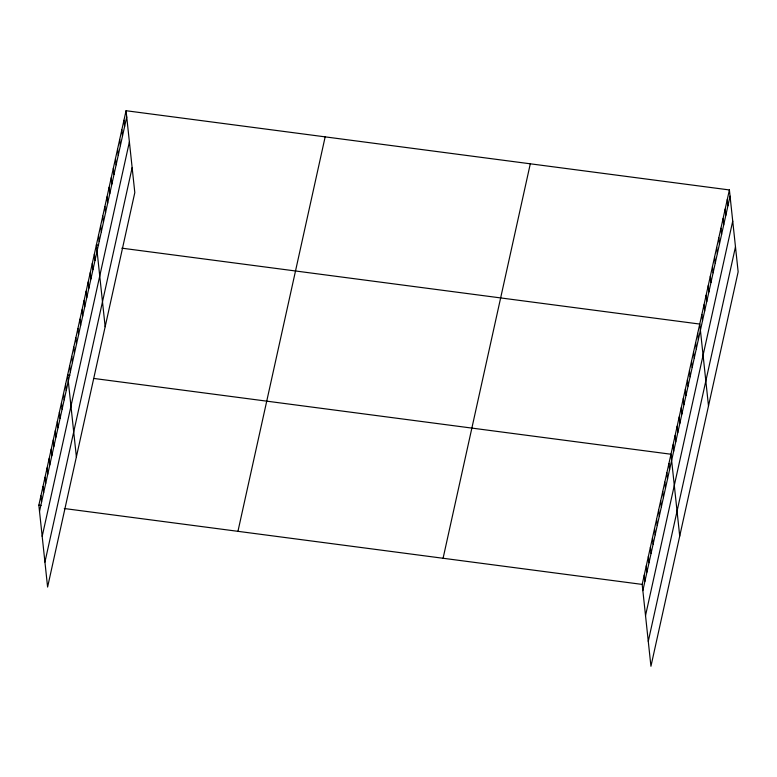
<?xml version="1.0" encoding="UTF-8"?>
<svg xmlns="http://www.w3.org/2000/svg" width="777" height="777" viewBox="0 0 777 777"><rect width="100%" height="100%" fill="white"/><g stroke="black" fill="none" stroke-linecap="round" stroke-linejoin="round"><path stroke-width="1.17" d="M126.059 110.722L134.81 192.589L47.601 587.053L38.85 505.186L126.059 110.722L729.399 189.947L738.15 271.814L650.941 666.277L642.191 584.411L729.399 189.947M39.51 511.392L126.729 116.929M42.181 536.363L129.39 141.89M44.93 562.082L132.148 167.618M237.947 531.332L325.165 136.859M443.084 558.265L530.303 163.801M642.851 590.617L730.059 196.154M645.522 615.588L732.73 221.124M648.271 641.316L735.479 246.843M98.621 245.124L96.406 244.833L105.157 326.709M121.853 248.174L699.747 324.067L708.498 405.934M69.843 375.301L67.628 375.009L76.379 456.886M94.172 378.496L670.969 454.234L679.72 536.111M38.85 505.186L41.064 505.477M64.287 508.527L642.191 584.411M727.282 199.524L727.942 205.73M725.164 209.1L725.825 215.307M723.047 218.687L723.708 224.893M720.93 228.263L721.59 234.469M718.812 237.84L719.473 244.046M716.695 247.426L717.356 253.632M714.578 257.002L715.238 263.209M712.46 266.579L713.121 272.785M710.333 276.165L711.004 282.372M708.216 285.742L708.886 291.948M706.099 295.328L706.769 301.525M703.981 304.905L704.652 311.111M701.864 314.481L702.525 320.687M697.688 333.362L698.358 339.568M695.638 342.657L696.299 348.863M693.579 351.962L694.24 358.158M691.52 361.256L692.19 367.463M689.471 370.551L690.131 376.758M687.412 379.856L688.072 386.052M685.363 389.151L686.023 395.357M683.304 398.446L683.964 404.652M681.244 407.75L681.905 413.947M679.195 417.045L679.856 423.251M677.136 426.34L677.797 432.546M675.077 435.644L675.747 441.841M673.028 444.939L673.688 451.146M668.91 463.539L669.58 469.735M666.86 472.834L667.521 479.04M664.801 482.128L665.462 488.335M662.742 491.433L663.412 497.63M660.693 500.728L661.353 506.934M658.634 510.023L659.294 516.229M656.575 519.327L657.245 525.524M654.525 528.622L655.186 534.829M652.466 537.917L653.127 544.123M650.407 547.222L651.077 553.418M648.358 556.517L649.018 562.723M646.299 565.811L646.959 572.018M644.24 575.116L644.91 581.313M123.941 120.299L124.611 126.505M121.824 129.876L122.494 136.082M119.707 139.462L120.377 145.668M117.589 149.038L118.25 155.245M115.472 158.615L116.132 164.821M113.355 168.201L114.015 174.407M111.237 177.778L111.898 183.984M109.12 187.354L109.78 193.56M107.003 196.94L107.663 203.147M104.885 206.517L105.546 212.723M102.768 216.093L103.428 222.3M100.651 225.68L101.311 231.886M98.533 235.256L99.194 241.462M94.357 254.137L95.017 260.344M92.298 263.432L92.958 269.638M90.239 272.727L90.909 278.933M88.189 282.032L88.85 288.238M86.13 291.326L86.791 297.533M84.071 300.621L84.742 306.828M82.022 309.926L82.683 316.132M79.963 319.221L80.623 325.427M77.914 328.516L78.574 334.722M75.855 337.82L76.515 344.026M73.796 347.115L74.456 353.321M71.746 356.41L72.407 362.616M69.687 365.714L70.348 371.921M65.579 384.304L66.239 390.51M63.52 393.609L64.18 399.815M61.461 402.904L62.131 409.11M59.411 412.198L60.072 418.405M57.352 421.503L58.013 427.709M55.293 430.798L55.963 437.004M53.244 440.093L53.904 446.299M51.185 449.397L51.845 455.604M49.126 458.692L49.796 464.899M47.076 467.987L47.737 474.193M45.017 477.292L45.678 483.498M42.958 486.587L43.629 492.793M40.909 495.881L41.569 502.088"/></g></svg>
